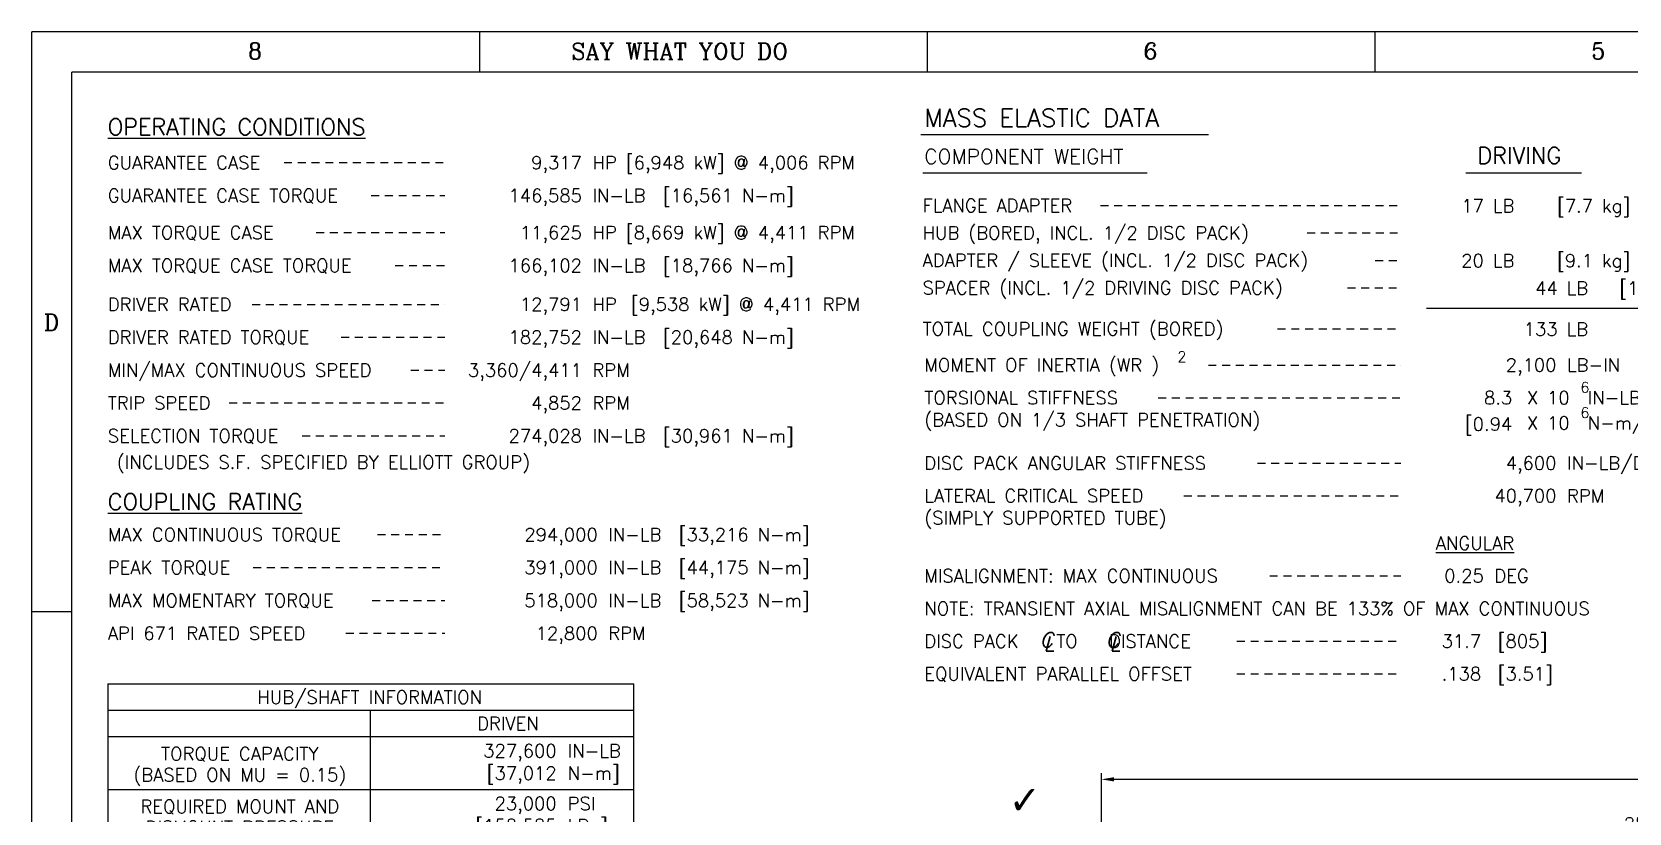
# Model space of a CAD drawing. Header units: inches. Extents: x 0 to 61.2, y 0 to 39.6.
# Drawn here: x 0 to 27.29, y 26.26 to 39.6 of the extents above; entities that cross this region are included whole.
import ezdxf
from ezdxf.enums import TextEntityAlignment as Align

# ---------------------------------------------------------------- set-up
doc = ezdxf.new("R2010")
doc.units = ezdxf.units.IN
doc.header["$LTSCALE"] = 0.54
doc.header["$MEASUREMENT"] = 0
doc.linetypes.add('HIDDEN', pattern=[0.375, 0.25, -0.125])
for name, color, linetype in [('BORDER', 5, 'Continuous'), ('DIM', 1, 'Continuous'), ('DIM_QC_PASS', 3, 'Continuous'), ('HIDDEN', 6, 'HIDDEN'), ('OBJ', 2, 'Continuous'), ('TEXT', 2, 'Continuous')]:
    doc.layers.add(name, color=color, linetype=linetype)
doc.styles.add('ROMANC', font='romanc', dxfattribs={"height": 0.1563})
doc.styles.add('ROMANS', font='romans')
doc.styles.get("Standard").update_dxf_attribs({"font": 'romans.shx'})
doc.dimstyles.new('Standard$0', dxfattribs={"dimtxt": 0.156, "dimasz": 0.156, "dimexe": 0.0625, "dimexo": 0.0625, "dimgap": 0.09, "dimtad": 0, "dimdec": 3, "dimzin": 4, "dimdsep": 46, "dimtxsty": 'ROMANS', "dimcen": 0, "dimclrd": 1, "dimclre": 1, "dimclrt": 2, "dimazin": 1, "dimtfac": 0.8, "dimtdec": 3, "dimtofl": 0, "dimtmove": 0, "dimatfit": 3, "dimfxl": 1, "dimtolj": 1, "dimtzin": 4, "dimlwd": -1, "dimlwe": -1, "dimarcsym": 0})

# ---------------------------------------------------------------- blocks, each defined once
blk = doc.blocks.new('KF')
at = {"layer": 'BORDER', "color": 5, "linetype": 'Continuous', "extrusion": (0, 1, 0)}
for p, q in [((34, 22), (0, 22)), ((0, 0), (0, 22)), ((4.25, 21.62), (4.25, 22)), ((8.5, 21.62), (8.5, 22)), ((12.75, 21.62), (12.75, 22)), ((33.62, 21.62), (0.38, 21.62)), ((0.38, 0.38), (0.38, 21.62)), ((0.38, 16.5), (0, 16.5))]:
    blk.add_line(p, q, dxfattribs=at)
at = {"color": 2, "style": 'ROMANS'}
blk.add_attdef('CUSTOMER', text='', height=0.225, dxfattribs=at).set_placement((28.347, 3.948), align=Align.MIDDLE_LEFT)
for tag, height, p in [('SCALE', 0.12, (24.058, 1.547)), ('CPLG', 0.156, (31.665, 1.5)), ('DWG_NO', 0.225, (31.392, 1.063))]:
    blk.add_attdef(tag, text='', height=height, dxfattribs=at).set_placement(p, align=Align.MIDDLE)
for tag, height, p in [('R', 0.125, (33.34, 1.011)), ('PG', 0.1, (32.66, 0.988)), ('OF', 0.1, (32.979, 0.988))]:
    blk.add_attdef(tag, text='', height=height, dxfattribs=at).set_placement(p, align=Align.MIDDLE_CENTER)
blk.add_attdef('COPY_YEAR', (22.98, 0.716), '', height=0.055, dxfattribs=at)
at = {"layer": 'BORDER', "color": 2, "linetype": 'Continuous', "style": 'ROMANC'}
for s, p in [('8', (2.05, 21.742)), ('6', (10.55, 21.742)), ('5', (14.8, 21.742)), ('D', (0.113, 19.167))]:
    blk.add_text(s, height=0.156, dxfattribs=at).set_placement(p)
at = {"layer": 'BORDER', "color": 2, "style": 'ROMANC'}
blk.add_text('SAY WHAT YOU DO', height=0.1563, dxfattribs=at).set_placement((5.119, 21.738))
at = {"layer": 'BORDER', "style": 'ROMANS', "flags": 1}
for tag, p in [('REMARK', (34.127, 2.157)), ('DRVN_EQP', (34.127, 1.722)), ('DRVN_BR', (34.126, 1.266)), ('FEA1', (34.126, 1.061)), ('FEA2', (34.125, 0.875)), ('CP', (34.125, 0.7))]:
    blk.add_attdef(tag, p, '', height=0.1, dxfattribs=at)
for tag, p in [('DRV_EQP', (34.129, 1.973)), ('DRV_BR', (34.127, 1.517))]:
    blk.add_attdef(tag, text='', height=0.1, dxfattribs=at).set_placement(p, align=Align.MIDDLE_LEFT)
blk = doc.blocks.new('*D32')
at = {"layer": 'Defpoints', "color": 0, "transparency": 16777216}
for p in [(42.099, 25.892), (19.465, 24.041), (42.099, 22.151)]:
    blk.add_point(p, dxfattribs=at)
at = {"layer": 'DIM', "color": 1, "transparency": 16777216}
for p, q in [((19.465, 24.149), (19.465, 26)), ((42.099, 22.259), (42.099, 26)), ((19.681, 25.892), (26.575, 25.892)), ((41.883, 25.892), (34.989, 25.892))]:
    blk.add_line(p, q, dxfattribs=at)
for points in [[(19.681, 25.928), (19.681, 25.856), (19.465, 25.892)], [(41.883, 25.928), (41.883, 25.856), (42.099, 25.892)]]:
    blk.add_solid(points, dxfattribs=at)
at = {"layer": 'DIM', "color": 2, "transparency": 16777216, "insert": (30.782, 25.892), "char_height": 0.216, "attachment_point": 5, "style": 'ROMANS'}
blk.add_mtext('\\A1;28.299 RIGID FLANGE TO SLEEVE FLANGE (COLD) \\P\\H0.8x;[718.79]', dxfattribs=at)
blk = doc.blocks.new('*D33')
at = {"layer": 'Defpoints', "color": 0, "transparency": 16777216}
for p in [(47.825, 26.837), (18.27, 22.686), (47.825, 20.901)]:
    blk.add_point(p, dxfattribs=at)
at = {"layer": 'DIM', "color": 1, "transparency": 16777216}
for p, q in [((18.27, 25.384), (18.27, 26.945)), ((18.486, 26.837), (30.8, 26.837)), ((47.609, 26.837), (35.295, 26.837)), ((47.825, 21.009), (47.825, 26.945)), ((18.27, 22.794), (18.27, 24.463))]:
    blk.add_line(p, q, dxfattribs=at)
for points in [[(18.486, 26.873), (18.486, 26.801), (18.27, 26.837)], [(47.609, 26.873), (47.609, 26.801), (47.825, 26.837)]]:
    blk.add_solid(points, dxfattribs=at)
at = {"layer": 'DIM', "color": 2, "transparency": 16777216, "insert": (33.048, 26.837), "char_height": 0.216, "attachment_point": 5, "style": 'ROMANS'}
blk.add_mtext('\\A1;(35.220 COLD-INSTALLED) \\P\\H0.8x;[894.6]', dxfattribs=at)
blk = doc.blocks.new('CL')
at = {"layer": 'OBJ', "linetype": 'Continuous', "style": 'ROMANS', "oblique": 15}
for s, p in [('C ', (-0.082, -0.043)), ('L', (-0.045, -0.083))]:
    blk.add_text(s, height=0.14, dxfattribs=at).set_placement(p)
blk = doc.blocks.new('d-STORQ1')
at = {"layer": 'BORDER'}
for p, q in [((0, 0), (0, -2)), ((0, 0), (4.994, 0)), ((4.994, -2), (4.994, 0)), ((0, -0.25), (4.994, -0.25)), ((2.494, -2), (2.494, -0.25)), ((0, -0.5), (4.994, -0.5)), ((0, -1), (4.994, -1)), ((0, -1.5), (4.994, -1.5)), ((0, -2), (4.994, -2))]:
    blk.add_line(p, q, dxfattribs=at)
at = {"layer": 'OBJ', "style": 'ROMANS'}
for s, p in [('TORQUE CAPACITY', (1.253, -0.662)), ('(BASED ON MU = 0.15)', (1.253, -0.862)), ('REQUIRED MOUNT AND', (1.253, -1.162)), ('DISMOUNT PRESSURE', (1.253, -1.362)), ('MAX ALLOWABLE', (1.253, -1.662)), ('ASSEMBLY PRESSURE', (1.253, -1.862))]:
    blk.add_text(s, height=0.125, dxfattribs=at).set_placement(p, align=Align.MIDDLE_CENTER)
for s, p in [('IN-LB', (4.365, -0.635)), ('N-m]', (4.365, -0.846)), ('PSI', (4.365, -1.135)), ('kPa]', (4.365, -1.346)), ('PSI', (4.365, -1.635)), ('kPa]', (4.365, -1.846))]:
    blk.add_text(s, height=0.125, dxfattribs=at).set_placement(p, align=Align.MIDDLE_LEFT)
at = {"layer": 'TEXT', "style": 'ROMANS'}
for p in [(2.486, -0.125), (3.797, -0.375)]:
    blk.add_attdef('XXX', text='', height=0.125, dxfattribs=at).set_placement(p, align=Align.MIDDLE_CENTER)
for tag, p in [('XXXXXXXXXXXXX', (4.26, -0.635)), ('XXXXXXXXXXXXX', (4.26, -0.846)), ('XXX', (4.26, -1.135)), ('XXXXXX', (4.26, -1.346)), ('XXX', (4.26, -1.635)), ('XXXXXX', (4.26, -1.846))]:
    blk.add_attdef(tag, text='', height=0.125, dxfattribs=at).set_placement(p, align=Align.MIDDLE_RIGHT)

msp = doc.modelspace()

# ---------------------------------------------------------------- linework, layer by layer
at = {"layer": 'HIDDEN'}
for p, q in [((4.30763, 37.368), (7.056, 37.368)), ((5.7953, 36.8064), (7.056, 36.8064)), ((18.25466, 36.63561), (23.35943, 36.63561)), ((4.85711, 36.17341), (7.056, 36.17341)), ((21.78708, 36.16761), (23.35943, 36.16761)), ((6.20801, 35.61181), (7.056, 35.61181)), ((22.94756, 35.69961), (23.35943, 35.69961)), ((22.47477, 35.23161), (23.35943, 35.23161)), ((3.76215, 34.94854), (7.056, 34.94854)), ((5.28218, 34.38694), (7.056, 34.38694)), ((21.28135, 34.52961), (23.35943, 34.52961)), ((20.09804, 33.912), (23.38938, 33.912)), ((6.47413, 33.82534), (7.056, 33.82534)), ((19.24173, 33.354), (23.38938, 33.354)), ((3.36904, 33.26374), (7.056, 33.26374)), ((4.61781, 32.70214), (7.056, 32.70214)), ((20.93687, 32.238), (23.38938, 32.238)), ((19.67862, 31.68), (23.38938, 31.68)), ((5.904, 31.01554), (7.056, 31.01554)), ((3.78, 30.45394), (7.056, 30.45394)), ((21.14603, 30.312), (23.38938, 30.312)), ((5.814, 29.89234), (7.056, 29.89234)), ((5.36279, 29.33074), (7.056, 29.33074)), ((20.58736, 29.196), (23.38938, 29.196)), ((20.58736, 28.638), (23.38938, 28.638))]:
    msp.add_line(p, q, dxfattribs=at)
at = {"layer": 'TEXT', "color": 2, "linetype": 'Continuous', "extrusion": (0, 1, 0)}
for p, q in [((15.18819, 37.8486), (20.10201, 37.8486)), ((15.21843, 37.1916), (19.05099, 37.1916)), ((24.49965, 37.1916), (26.47323, 37.1916))]:
    msp.add_line(p, q, dxfattribs=at)
at = {"layer": 'TEXT'}
msp.add_line((23.82371, 34.88061), (31.11361, 34.88061), dxfattribs=at)

# ---------------------------------------------------------------- block references
at = {"layer": 'BORDER', "xscale": 1.8, "yscale": 1.8, "zscale": 1.8}
msp.add_blockref('KF', (0, 0), dxfattribs=at)
at = {"layer": 'BORDER'}
ref = msp.add_blockref('d-STORQ1', (1.296, 28.46556), dxfattribs=dict(at, xscale=1.8, yscale=1.8, zscale=1.8))
ref.add_attrib('XXX', 'HUB/SHAFT INFORMATION', dxfattribs={"layer": 'TEXT', "height": 0.225, "style": 'ROMANS'}).set_placement((5.77028, 28.24056), align=Align.MIDDLE_CENTER)
ref.add_attrib('XXX', 'DRIVEN', dxfattribs={"layer": 'TEXT', "height": 0.225, "style": 'ROMANS'}).set_placement((8.1308, 27.79056), align=Align.MIDDLE_CENTER)
ref.add_attrib('XXXXXXXXXXXXX', '327,600', dxfattribs={"layer": 'TEXT', "height": 0.225, "style": 'ROMANS'}).set_placement((8.96391, 27.32297), align=Align.MIDDLE_RIGHT)
ref.add_attrib('XXX', '23,000', dxfattribs={"layer": 'TEXT', "height": 0.225, "style": 'ROMANS'}).set_placement((8.96391, 26.42297), align=Align.MIDDLE_RIGHT)
ref.add_attrib('XXX', '23,700', dxfattribs={"layer": 'TEXT', "height": 0.225, "style": 'ROMANS'}).set_placement((8.96391, 25.52297), align=Align.MIDDLE_RIGHT)
ref.add_attrib('XXXXXXXXXXXXX', '[37,012', dxfattribs={"layer": 'TEXT', "height": 0.225, "style": 'ROMANS'}).set_placement((8.96391, 26.94272), align=Align.MIDDLE_RIGHT)
ref.add_attrib('XXXXXX', '[158,585', dxfattribs={"layer": 'TEXT', "height": 0.225, "style": 'ROMANS'}).set_placement((8.96391, 26.04272), align=Align.MIDDLE_RIGHT)
ref.add_attrib('XXXXXX', '[163,411', dxfattribs={"layer": 'TEXT', "height": 0.225, "style": 'ROMANS'}).set_placement((8.96391, 25.14272), align=Align.MIDDLE_RIGHT)
at = {"layer": 'TEXT', "xscale": 1.8, "yscale": 1.8, "zscale": 1.8}
for p in [(17.36695, 29.17237), (18.49429, 29.17237)]:
    msp.add_blockref('CL', p, dxfattribs=at)

# ---------------------------------------------------------------- texts
at = {"layer": 'DIM_QC_PASS', "color": 3, "insert": (16.96304, 26.24203), "char_height": 0.5, "width": 9.2, "attachment_point": 8}
msp.add_mtext('{\\fArial|b1|i0;✓}', dxfattribs=at)
at = {"layer": 'TEXT', "color": 2, "linetype": 'Continuous', "style": 'ROMANS'}
for s, height, p in [('MASS ELASTIC DATA', 0.306, (15.246, 37.98)), ('COMPONENT WEIGHT', 0.252, (15.2455, 37.34712)), ('DRIVING', 0.2808, (24.69548, 37.35036))]:
    msp.add_text(s, height=height, dxfattribs=at).set_placement(p)
at = {"layer": 'TEXT', "style": 'ROMANS'}
for s, height, p in [('%%uOPERATING CONDITIONS%%u', 0.2808, (1.296, 37.98)), ('GUARANTEE CASE', 0.225, (1.296, 37.368)), ('HP [6,948 kW] @ 4,006 RPM', 0.225, (9.576, 37.368)), ('GUARANTEE CASE TORQUE', 0.225, (1.296, 36.8064)), ('IN-LB', 0.225, (9.576, 36.8064)), ('FLANGE ADAPTER', 0.225, (15.21601, 36.63561)), ('HP [8,669 kW] @ 4,411 RPM', 0.225, (9.576, 36.17341)), ('HUB (BORED, INCL. 1/2 DISC PACK)', 0.225, (15.21601, 36.16761)), ('MAX TORQUE CASE', 0.225, (1.296, 36.17341)), ('ADAPTER / SLEEVE (INCL. 1/2 DISC PACK)', 0.225, (15.21601, 35.69961)), ('MAX TORQUE CASE TORQUE', 0.225, (1.296, 35.61181)), ('IN-LB', 0.225, (9.576, 35.61181)), ('SPACER (INCL. 1/2 DRIVING DISC PACK)', 0.225, (15.21601, 35.23161)), ('DRIVER RATED', 0.225, (1.296, 34.94854)), ('HP', 0.225, (9.576, 34.94854)), ('TOTAL COUPLING WEIGHT (BORED)', 0.225, (15.21601, 34.52961)), ('DRIVER RATED TORQUE', 0.225, (1.296, 34.38694)), ('IN-LB', 0.225, (9.576, 34.38694)), ('MIN/MAX CONTINUOUS SPEED', 0.225, (1.296, 33.82534)), ('RPM', 0.225, (9.576, 33.82534)), ('MOMENT OF INERTIA (WR )', 0.225, (15.246, 33.912)), ('LB-IN        kg-m ]', 0.225, (26.226, 33.912)), ('TRIP SPEED', 0.225, (1.296, 33.26374)), ('RPM', 0.225, (9.576, 33.26374)), ('TORSIONAL STIFFNESS', 0.225, (15.246, 33.354)), ('X 10  IN-LB/RAD', 0.225, (25.53759, 33.354)), ('(BASED ON 1/3 SHAFT PENETRATION)', 0.225, (15.246, 32.976)), ('X 10  N-m/RAD]', 0.225, (25.53759, 32.922)), ('SELECTION TORQUE', 0.225, (1.296, 32.70214)), ('IN-LB', 0.225, (9.576, 32.70214)), (' (INCLUDES S.F. SPECIFIED BY ELLIOTT GROUP)', 0.225, (1.296, 32.25214)), ('DISC PACK ANGULAR STIFFNESS', 0.225, (15.246, 32.238)), ('IN-LB/DEG', 0.225, (26.226, 32.238)), ('%%uCOUPLING RATING%%u', 0.2808, (1.296, 31.57714)), ('LATERAL CRITICAL SPEED', 0.225, (15.246, 31.68)), ('RPM', 0.225, (26.226, 31.67634)), ('(SIMPLY SUPPORTED TUBE)', 0.225, (15.246, 31.302)), ('MAX CONTINUOUS TORQUE', 0.225, (1.296, 31.01554)), ('IN-LB', 0.225, (9.846, 31.01554)), ('%%UANGULAR', 0.225, (23.98341, 30.86994)), ('PEAK TORQUE', 0.225, (1.296, 30.45394)), ('IN-LB', 0.225, (9.846, 30.45394)), ('MISALIGNMENT: MAX CONTINUOUS', 0.225, (15.246, 30.312)), ('DEG', 0.225, (24.984, 30.312)), ('MAX MOMENTARY TORQUE', 0.225, (1.296, 29.89234)), ('IN-LB', 0.225, (9.846, 29.89234)), ('NOTE: TRANSIENT AXIAL MISALIGNMENT CAN BE 133% OF MAX CONTINUOUS', 0.225, (15.24599, 29.754)), ('API 671 RATED SPEED', 0.225, (1.296, 29.33074)), ('RPM', 0.225, (9.846, 29.33074)), ('DISC PACK   TO   DISTANCE', 0.225, (15.246, 29.196)), ('31.7', 0.225, (24.084, 29.196)), ('EQUIVALENT PARALLEL OFFSET', 0.225, (15.24601, 28.638)), ('.138', 0.225, (24.084, 28.638))]:
    msp.add_text(s, height=height, dxfattribs=at).set_placement(p, align=Align.MIDDLE_LEFT)
for s, p in [('9,317', (9.396, 37.368)), ('146,585', (9.396, 36.8064)), ('17 LB', (25.326, 36.63)), ('[7.7 kg]', (27.306, 36.63)), ('11,625', (9.396, 36.17341)), ('20 LB', (25.326, 35.694)), ('[9.1 kg]', (27.306, 35.694)), ('166,102', (9.396, 35.61181)), ('44 LB', (26.586, 35.226)), ('[19.9 kg]', (28.566, 35.226)), ('12,791', (9.396, 34.94854)), ('182,752', (9.396, 34.38694)), ('133 LB', (26.586, 34.524)), ('3,360/4,411', (9.396, 33.82534)), ('2,100', (26.046, 33.912)), ('4,852', (9.396, 33.26374)), ('8.3', (25.29, 33.354)), ('[0.94', (25.29, 32.904)), ('274,028', (9.396, 32.70214)), ('4,600', (26.046, 32.238)), ('40,700', (26.046, 31.68)), ('294,000', (9.666, 31.01554)), ('391,000', (9.666, 30.45394)), ('0.25', (24.804, 30.312)), ('518,000', (9.666, 29.89234)), ('12,800', (9.666, 29.33074))]:
    msp.add_text(s, height=0.225, dxfattribs=at).set_placement(p, align=Align.MIDDLE_RIGHT)
for s, p in [('[16,561 N-m]', (10.77814, 36.6939)), ('[18,766 N-m]', (10.77814, 35.49931)), ('[9,538 kW] @ 4,411 RPM', (10.23171, 34.83604)), ('[20,648 N-m]', (10.77814, 34.27444)), ('[30,961 N-m]', (10.77814, 32.58964)), ('[33,216 N-m]', (11.04814, 30.90304)), ('[44,175 N-m]', (11.04814, 30.34144)), ('[58,523 N-m]', (11.04814, 29.77984)), ('[805]', (25.03971, 29.0835)), ('[3.51]', (25.03971, 28.5255))]:
    msp.add_text(s, height=0.225, dxfattribs=at).set_placement(p)
msp.add_text('2', height=0.18, dxfattribs=at).set_placement((19.6461, 34.05369), align=Align.MIDDLE_CENTER)
for p in [(26.53187, 33.53063), (26.53187, 33.09863)]:
    msp.add_text('6', height=0.18, dxfattribs=at).set_placement(p, align=Align.MIDDLE)

# ---------------------------------------------------------------- dimensions: what is measured, and where the dimension line sits
at = {"layer": 'DIM'}
for base, p1, p2, text, picture, middle in [((47.82536, 26.83703), (18.27036, 22.68641), (47.82536, 20.90141), '(35.220 COLD-INSTALLED) \\P\\H0.8x;[894.6]', '*D33', (33.04786, 26.83703)), ((42.09936, 25.89203), (19.46536, 24.04141), (42.09936, 22.15141), '28.299 RIGID FLANGE TO SLEEVE FLANGE (COLD) \\P\\H0.8x;[718.79]', '*D32', (30.78236, 25.89203))]:
    dim = msp.add_linear_dim(base=base, p1=p1, p2=p2, text=text, dimstyle='Standard$0', override={"dimscale": 1.8, "dimtxt": 0.12, "dimasz": 0.12, "dimexe": 0.06, "dimexo": 0.06, "dimgap": 0.06, "dimpost": '<>\\X\\H0.8x;', "dimcen": 0.06, "dimadec": 3, "dimtp": 0.035, "dimtm": 0.035, "dimtfac": 0.7}, dxfattribs=at)
    dim.commit()
    dim.dimension.update_dxf_attribs({"geometry": picture, "text_midpoint": middle})

doc.saveas('drawing.dxf')
